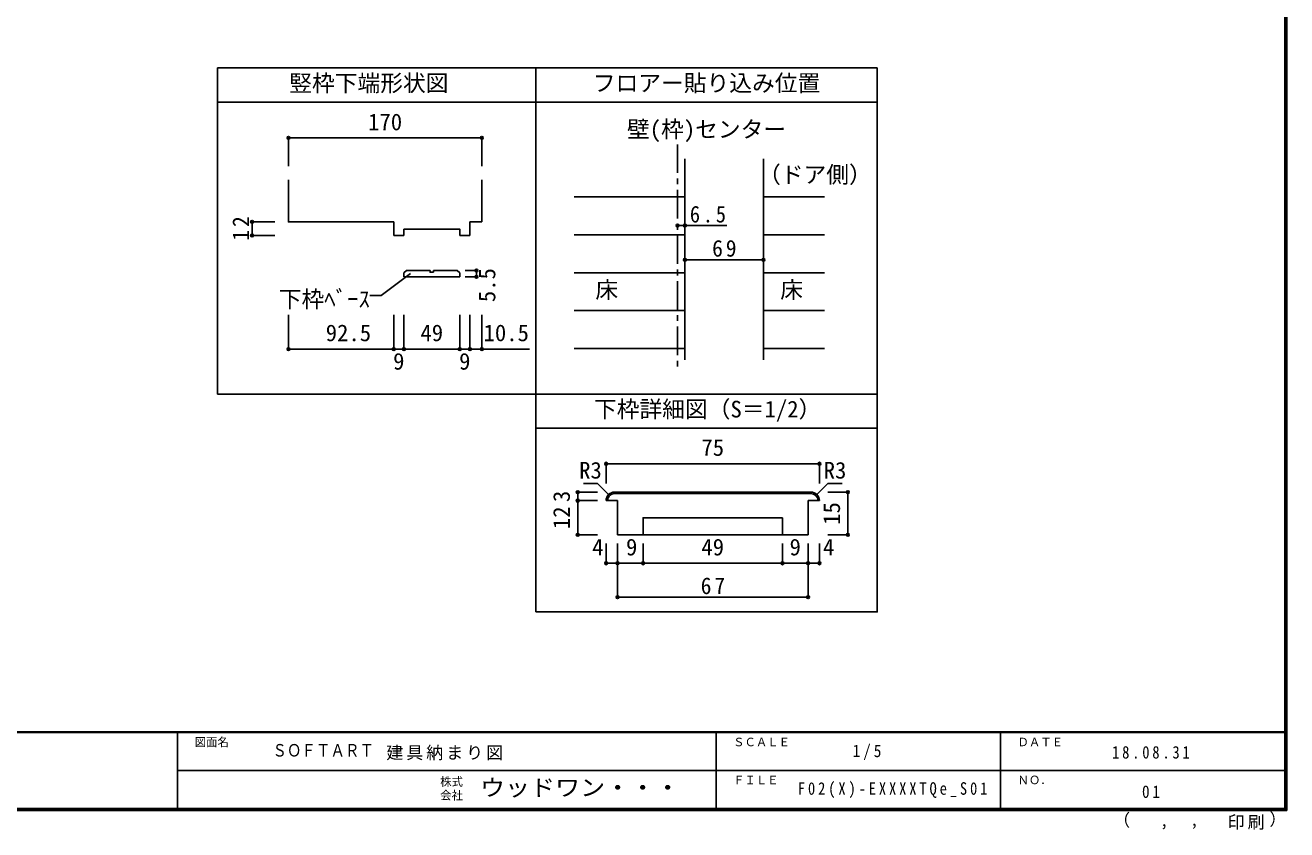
# Model space of a CAD drawing. Units: millimetres, scale not verified, with parts at other scales. Extents: x -973 to 977, y -718 to 696.
# Drawn here: x -132 to 977, y -718 to -11 of the extents above; entities that cross this region are included whole.
import ezdxf
from ezdxf.enums import TextEntityAlignment as Align

# ---------------------------------------------------------------- set-up
doc = ezdxf.new("R2010")
doc.units = ezdxf.units.MM
doc.header["$LTSCALE"] = 5
doc.header["$PDMODE"] = 32
doc.header["$PDSIZE"] = 2.5
doc.linetypes.add('CHAIN1', pattern=[8, 5, -1, 1, -1])
for name, color, linetype in [('0-1_通り芯', 4, 'CHAIN1'), ('0-3_仕上げ', 7, 'Continuous'), ('0-4_枠', 3, 'Continuous'), ('0-A_文字', 7, 'Continuous'), ('0-B_寸法', 7, 'Continuous'), ('1-4_枠', 3, 'Continuous'), ('1-B_寸法', 7, 'Continuous'), ('F-0_補助線', 7, 'Continuous'), ('F-1_枠', 6, 'Continuous'), ('F-A_文字', 7, 'Continuous')]:
    doc.layers.add(name, color=color, linetype=linetype)
doc.styles.add('HGP明朝B', font='')
doc.styles.add('ＭＳ ゴシック', font='')
doc.styles.get('HGP明朝B').set_extended_font_data('HGP明朝B')
doc.styles.get('ＭＳ ゴシック').set_extended_font_data('MS Gothic')

msp = doc.modelspace()

# ---------------------------------------------------------------- linework, layer by layer
at = {"layer": '0-1_通り芯'}
msp.add_line((441.129, -115.725), (441.129, -314.75), dxfattribs=at)
at = {"layer": '0-3_仕上げ', "color": 4}
for p, q in [((447.629, -161.801), (350.153, -161.801)), ((570.153, -161.801), (516.629, -161.801)), ((447.629, -195.103), (350.153, -195.103)), ((570.153, -195.103), (516.629, -195.103)), ((350.153, -228.404), (447.629, -228.404)), ((570.153, -228.404), (516.629, -228.404)), ((447.629, -261.706), (350.153, -261.706)), ((570.153, -261.706), (516.629, -261.706)), ((447.629, -295.007), (350.153, -295.007)), ((570.153, -295.007), (516.629, -295.007))]:
    msp.add_line(p, q, dxfattribs=at)
at = {"layer": '0-4_枠'}
for p, q in [((447.629, -305.007), (447.629, -128.5)), ((516.629, -128.5), (516.629, -305.007)), ((269.098, -146.826), (269.098, -183.786)), ((258.598, -183.786), (258.598, -195.786)), ((258.598, -183.786), (269.098, -183.786)), ((191.598, -195.786), (200.598, -195.786)), ((200.598, -190.086), (200.598, -195.786)), ((249.598, -195.786), (258.598, -195.786))]:
    msp.add_line(p, q, dxfattribs=at)
for points in [[(99.098, -146.826), (99.098, -183.786), (191.598, -183.786), (191.598, -195.786)], [(200.598, -190.086), (249.598, -190.086), (249.598, -195.786)]]:
    msp.add_lwpolyline(points, dxfattribs=at)
at = {"layer": '0-A_文字', "color": 3}
for p, q in [((36.653, -48.5), (36.653, -335.007)), ((616.653, -48.5), (316.653, -48.5)), ((36.653, -78.5), (316.653, -78.5)), ((316.653, -78.5), (616.653, -78.5)), ((316.653, -335.007), (36.653, -335.007)), ((616.653, -335.007), (316.653, -335.007)), ((316.653, -365.007), (616.653, -365.007))]:
    msp.add_line(p, q, dxfattribs=at)
at = {"layer": '0-A_文字'}
for p, q in [((206.253, -229.195), (180.453, -248.545)), ((200.598, -228.612), (202.72, -226.491)), ((200.598, -228.612), (200.598, -231.991)), ((249.598, -231.991), (200.598, -231.991)), ((223.598, -226.491), (202.72, -226.491)), ((226.598, -227.991), (226.598, -226.491)), ((247.477, -226.491), (226.598, -226.491)), ((247.477, -226.491), (249.598, -228.612)), ((249.598, -228.612), (249.598, -231.991)), ((170.609, -248.545), (180.453, -248.545))]:
    msp.add_line(p, q, dxfattribs=at)
at = {"layer": '0-A_文字', "color": 3}
for points in [[(316.653, -526.5), (316.653, -48.5), (36.653, -48.5)], [(316.653, -526.5), (616.653, -526.5), (616.653, -48.5)]]:
    msp.add_lwpolyline(points, dxfattribs=at)
at = {"layer": '0-A_文字'}
msp.add_lwpolyline([(226.598, -227.991), (223.598, -227.991), (223.598, -226.491)], dxfattribs=at)
at = {"layer": '0-B_寸法', "color": 4}
for p, q in [((99.098, -109.894), (99.098, -134.894)), ((99.098, -109.894), (269.098, -109.894)), ((269.098, -109.894), (269.098, -134.894)), ((441.129, -187.008), (447.629, -187.008)), ((447.629, -187.008), (484.337, -187.008)), ((67.041, -195.786), (87.041, -195.786)), ((447.629, -217.008), (516.629, -217.008)), ((264.351, -226.491), (254.351, -226.491)), ((264.351, -231.991), (254.351, -231.991)), ((264.351, -226.491), (264.351, -231.991)), ((99.098, -295.48), (99.098, -265.48)), ((191.598, -295.48), (191.598, -265.48)), ((200.598, -295.48), (200.598, -265.48)), ((249.598, -295.48), (249.598, -265.48)), ((258.598, -295.48), (258.598, -265.48)), ((269.098, -295.48), (269.098, -265.48)), ((311.073, -295.48), (99.098, -295.48))]:
    msp.add_line(p, q, dxfattribs=at)
msp.add_lwpolyline([(67.041, -195.786), (67.041, -183.786), (87.041, -183.786)], dxfattribs=at)
at = {"layer": '0-B_寸法'}
for p in [(99.098, -109.894), (269.098, -109.894), (67.041, -183.786), (441.129, -187.008), (447.629, -187.008), (67.041, -195.786), (447.629, -217.008), (516.629, -217.008), (264.351, -226.491), (264.351, -231.991), (99.098, -295.48), (191.598, -295.48), (200.598, -295.48), (249.598, -295.48), (258.598, -295.48), (269.098, -295.48)]:
    msp.add_point(p, dxfattribs=at)
at = {"layer": '1-4_枠'}
for p, q in [((385.835, -421.188), (558.335, -421.188)), ((388.335, -428.688), (378.335, -428.688)), ((385.835, -422.438), (558.335, -422.438)), ((388.335, -458.688), (388.335, -428.688)), ((555.835, -428.688), (565.835, -428.688)), ((555.835, -458.688), (555.835, -428.688)), ((533.335, -458.688), (533.335, -443.688)), ((555.835, -458.688), (388.335, -458.688))]:
    msp.add_line(p, q, dxfattribs=at)
msp.add_lwpolyline([(410.835, -458.688), (410.835, -443.688), (533.335, -443.688)], dxfattribs=at)
for centre, radius, start, end in [((385.835, -428.688), 7.5, 90, 180), ((558.335, -428.688), 7.5, 0, 90), ((385.835, -428.688), 6.25, 90, 180), ((558.335, -428.688), 6.25, 0, 90)]:
    msp.add_arc(centre, radius, start, end, dxfattribs=at)
at = {"layer": '1-B_寸法', "color": 4}
for p, q in [((378.335, -396.188), (378.335, -413.688)), ((378.335, -396.188), (565.835, -396.188)), ((565.835, -396.188), (565.835, -413.688)), ((353.335, -421.188), (370.835, -421.188)), ((370.835, -413.688), (358.335, -413.688)), ((380.531, -423.385), (370.835, -413.688)), ((563.638, -423.385), (573.335, -413.688)), ((590.835, -421.188), (573.122, -421.188)), ((573.335, -413.688), (585.835, -413.688)), ((590.835, -421.188), (590.835, -458.688)), ((353.335, -428.688), (370.835, -428.688)), ((590.835, -458.688), (573.122, -458.688)), ((378.335, -483.688), (378.335, -466.188)), ((388.335, -483.688), (388.335, -466.188)), ((410.835, -483.688), (410.835, -466.188)), ((533.335, -483.688), (533.335, -466.188)), ((555.835, -483.688), (555.835, -466.188)), ((565.835, -483.688), (565.835, -466.188)), ((378.335, -483.688), (565.835, -483.688)), ((388.335, -513.501), (388.335, -485.055)), ((555.835, -513.501), (555.835, -485.055)), ((388.335, -513.501), (555.835, -513.501))]:
    msp.add_line(p, q, dxfattribs=at)
msp.add_lwpolyline([(353.335, -421.188), (353.335, -458.688), (370.835, -458.688)], dxfattribs=at)
at = {"layer": '1-B_寸法'}
for p in [(378.335, -396.188), (565.835, -396.188), (353.335, -421.188), (590.835, -421.188), (353.335, -428.688), (353.335, -458.688), (590.835, -458.688), (378.335, -483.688), (388.335, -483.688), (410.835, -483.688), (533.335, -483.688), (555.835, -483.688), (565.835, -483.688), (388.335, -513.501), (555.835, -513.501)]:
    msp.add_point(p, dxfattribs=at)
at = {"layer": 'F-1_枠'}
for p, q in [((974.986, 695.833), (974.986, -700.833)), ((975.82, 695.833), (975.82, -700.833)), ((976.653, 695.833), (976.653, -700.833)), ((976.653, -631.667), (-973.347, -631.667)), ((976.653, -632.5), (-973.347, -632.5)), ((1.653, -632.5), (1.653, -699.167)), ((474.986, -632.5), (474.986, -699.167)), ((724.986, -632.5), (724.986, -699.167)), ((1.653, -665.833), (974.986, -665.834)), ((976.653, -699.167), (-973.347, -699.167)), ((976.653, -700), (-973.347, -700)), ((976.653, -700.833), (-973.347, -700.833))]:
    msp.add_line(p, q, dxfattribs=at)

# ---------------------------------------------------------------- texts
at = {"layer": '0-A_文字', "style": 'ＭＳ ゴシック'}
for s, p in [('竪枠下端形状図', (99.778, -73.5)), ('フロアー貼り込み位置', (366.653, -73.5)), ('壁(枠)センター', (396.653, -114.091)), ('（ドア側）', (511.884, -153.895)), ('下枠ﾍﾞｰｽ', (90.609, -263.285)), ('床', (368.903, -255.055)), ('床', (531.403, -255.055)), ('下枠詳細図（S＝1/2）', (367.644, -360.007))]:
    msp.add_text(s, height=14.66, dxfattribs=at).set_placement(p, align=Align.BOTTOM_LEFT)
at = {"layer": '0-B_寸法', "style": 'ＭＳ ゴシック'}
for s, p in [('170', (169.098, -107.678)), ('92.5', (131.848, -292.98)), ('49', (215.098, -292.98)), ('10.5', (270.59, -292.98)), ('9', (191.098, -317.98)), ('9', (249.098, -317.98))]:
    msp.add_text(s, height=14.66, dxfattribs=at).set_placement(p, align=Align.BOTTOM_LEFT)
msp.add_text('5.5', height=14.66, rotation=90, dxfattribs=at).set_placement((285.341, -254.289), align=Align.BOTTOM_LEFT)
at = {"layer": '0-B_寸法', "char_height": 14.66, "attachment_point": 7, "style": 'ＭＳ ゴシック'}
for s, insert in [('\\T1.27;\\W0.9;6.5', (451.925, -184.508)), ('\\T1.27;\\W0.95;69', (471.504, -214.508))]:
    msp.add_mtext(s, dxfattribs=dict(at, insert=insert))
at = {"layer": '0-B_寸法', "insert": (64.541, -200.304), "char_height": 14.66, "attachment_point": 7, "rotation": 90, "style": 'ＭＳ ゴシック'}
msp.add_mtext('\\T1.27;\\W0.95;12', dxfattribs=at)
at = {"layer": '1-B_寸法', "style": 'ＭＳ ゴシック'}
for s, p in [('75', (462.085, -393.688)), ('R3', (354.585, -413.688)), ('R3', (569.585, -413.688)), ('4', (366.047, -481.188)), ('9', (395.835, -481.188)), ('49', (462.085, -481.188)), ('9', (539.585, -481.188)), ('4', (569.023, -481.188))]:
    msp.add_text(s, height=14.66, dxfattribs=at).set_placement(p, align=Align.BOTTOM_LEFT)
for s, p in [('3', (350.835, -429.938)), ('15', (588.335, -449.938)), ('12', (350.835, -453.688))]:
    msp.add_text(s, height=14.66, rotation=90, dxfattribs=at).set_placement(p, align=Align.BOTTOM_LEFT)
at = {"layer": '1-B_寸法', "insert": (461.46, -511.001), "char_height": 14.66, "attachment_point": 7, "style": 'ＭＳ ゴシック'}
msp.add_mtext('\\T1.27;\\W0.95;67', dxfattribs=at)
at = {"layer": 'F-0_補助線', "style": 'HGP明朝B', "width": 0.85}
msp.add_text('ＳＯＦＴＡＲＴ', height=11, dxfattribs=at).set_placement((84.986, -656.798), align=Align.BOTTOM_LEFT)
at = {"layer": 'F-0_補助線', "insert": (185.035, -656.798), "char_height": 11, "attachment_point": 7, "style": 'ＭＳ ゴシック'}
msp.add_mtext('\\T1.17;建具納まり図', dxfattribs=at)
at = {"layer": 'F-A_文字', "style": 'ＭＳ ゴシック'}
for s, height, p in [('図面名', 7.331, (16.653, -646.667)), ('ＳＣＡＬＥ', 7.331, (489.986, -646.667)), ('ＤＡＴＥ', 7.331, (739.986, -646.667)), ('株式', 7.331, (232.486, -681.5)), ('ＦＩＬＥ', 7.331, (489.986, -680)), ('ＮＯ．', 7.331, (739.986, -680.001)), ('会社', 7.331, (232.486, -693.5)), ('（', 11, (823.992, -718.052)), ('）', 11, (961.387, -717.355)), (',', 11, (865.199, -718.052)), (',', 11, (891.686, -717.588))]:
    msp.add_text(s, height=height, dxfattribs=at).set_placement(p, align=Align.BOTTOM_LEFT)
at = {"layer": 'F-A_文字', "style": 'ＭＳ ゴシック', "width": 1.1}
msp.add_text('ウッドワン・・・', height=14.66, dxfattribs=at).set_placement((267.486, -692.5), align=Align.BOTTOM_LEFT)
at = {"layer": 'F-A_文字', "char_height": 11, "attachment_point": 7, "style": 'ＭＳ ゴシック'}
for s, insert in [('\\T1.38;\\W0.9;1/5', (594.986, -656.667)), ('\\T1.39;\\W0.85;18.08.31', (823.111, -655.417)), ('\\T1.4;\\W0.85;F02(X)-EXXXXTQe_S01', (546.861, -690.001)), ('\\T1.36;\\W0.9;01', (849.361, -690.001)), ('\\T1.17;印刷', (924.678, -717.82))]:
    msp.add_mtext(s, dxfattribs=dict(at, insert=insert))

doc.saveas('drawing.dxf')
